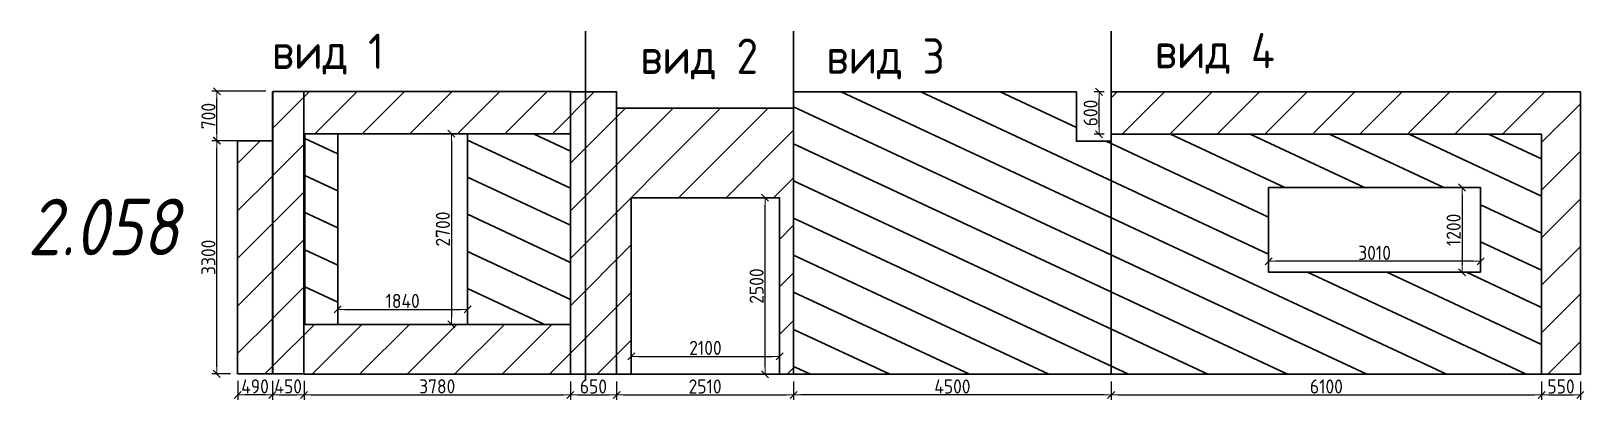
# Model space of a CAD drawing. Header units: millimetres. Extents: x -213536 to 1564669, y -45299 to 942238.
# Drawn here: x -85126 to -63119, y 154904 to 160126 of the extents above; entities that cross this region are included whole.
import ezdxf

# ---------------------------------------------------------------- set-up
doc = ezdxf.new("R2010")
doc.units = ezdxf.units.MM
doc.layers.add('1) мет уголки', color=6, linetype='Continuous')
doc.layers.add('1) серпянка', color=2, linetype='Continuous')
for name, color, linetype, lineweight in [('Марки помещений', 7, 'Continuous', 9), ('Основные линии', 7, 'Continuous', 30), ('Размеры', 7, 'Continuous', 15)]:
    doc.layers.add(name, color=color, linetype=linetype, lineweight=lineweight)
doc.styles.add('ISOCPEUR_I_2', font='isocpeui.ttf', dxfattribs={"width": 0.85, "height": 2.3})
doc.styles.add('СПДС', font='isocpeur.ttf', dxfattribs={"width": 0.9})
doc.dimstyles.new('Размера А3', dxfattribs={"dimtxt": 200, "dimasz": 100, "dimexe": 70, "dimexo": 100, "dimgap": 20, "dimtad": 1, "dimdec": 0, "dimrnd": 10, "dimzin": 0, "dimdsep": 46, "dimtxsty": 'СПДС', "dimblk": 'ARROWHEAD_6', "dimcen": 1, "dimclrd": 256, "dimclre": 256, "dimclrt": 256, "dimazin": 0, "dimtfac": 1, "dimtdec": 0, "dimtmove": 2, "dimatfit": 3, "dimfxl": 1, "dimtolj": 1, "dimtzin": 0, "dimarcsym": 0})

# ---------------------------------------------------------------- blocks, each defined once
blk = doc.blocks.new('ARROWHEAD_6')
at = {"color": 0, "linetype": 'Continuous'}
for p, q in [((0, 0), (-1, 0)), ((-0.5, -0.5), (0.5, 0.5))]:
    blk.add_line(p, q, dxfattribs=at)
blk = doc.blocks.new('*D903')
at = {"layer": 'Defpoints', "color": 0, "lineweight": 50, "transparency": 16777216}
for p in [(-81258, 155266), (-77482, 155266), (-77482, 154975)]:
    blk.add_point(p, dxfattribs=at)
at = {"layer": 'Размеры', "lineweight": -2, "transparency": 16777216}
for p, q in [((-81258, 155166), (-81258, 154905)), ((-77482, 155166), (-77482, 154905)), ((-81158, 154975), (-77582, 154975))]:
    blk.add_line(p, q, dxfattribs=at)
at = {"layer": 'Размеры', "lineweight": -2, "transparency": 16777216, "xscale": 100, "yscale": 100, "zscale": 100, "rotation": 180}
blk.add_blockref('ARROWHEAD_6', (-81258, 154975), dxfattribs=at)
at = {"layer": 'Размеры', "lineweight": -2, "transparency": 16777216, "xscale": 100, "yscale": 100, "zscale": 100}
blk.add_blockref('ARROWHEAD_6', (-77482, 154975), dxfattribs=at)
at = {"layer": 'Размеры', "lineweight": 25, "transparency": 16777216, "insert": (-79370, 155095), "char_height": 200, "attachment_point": 5, "style": 'СПДС'}
blk.add_mtext('\\A1;3780', dxfattribs=at)
blk = doc.blocks.new('*D904')
at = {"layer": 'Defpoints', "color": 0, "lineweight": 50, "transparency": 16777216}
for p in [(-81705, 155273), (-81258, 155273), (-81258, 154975)]:
    blk.add_point(p, dxfattribs=at)
at = {"layer": 'Размеры', "lineweight": -2, "transparency": 16777216}
for p, q in [((-81705, 155173), (-81705, 154905)), ((-81258, 155173), (-81258, 154905)), ((-81605, 154975), (-81358, 154975))]:
    blk.add_line(p, q, dxfattribs=at)
at = {"layer": 'Размеры', "lineweight": -2, "transparency": 16777216, "xscale": 100, "yscale": 100, "zscale": 100, "rotation": 180}
blk.add_blockref('ARROWHEAD_6', (-81705, 154975), dxfattribs=at)
at = {"layer": 'Размеры', "lineweight": -2, "transparency": 16777216, "xscale": 100, "yscale": 100, "zscale": 100}
blk.add_blockref('ARROWHEAD_6', (-81258, 154975), dxfattribs=at)
at = {"layer": 'Размеры', "lineweight": 25, "transparency": 16777216, "insert": (-81482, 155095), "char_height": 200, "attachment_point": 5, "style": 'СПДС'}
blk.add_mtext('\\A1;450', dxfattribs=at)
blk = doc.blocks.new('*D905')
at = {"layer": 'Defpoints', "color": 0, "lineweight": 50, "transparency": 16777216}
for p in [(-82198, 155273), (-81705, 155273), (-82198, 154975)]:
    blk.add_point(p, dxfattribs=at)
at = {"layer": 'Размеры', "lineweight": -2, "transparency": 16777216}
for p, q in [((-82198, 155173), (-82198, 154905)), ((-81705, 155173), (-81705, 154905)), ((-81805, 154975), (-82098, 154975))]:
    blk.add_line(p, q, dxfattribs=at)
at = {"layer": 'Размеры', "lineweight": -2, "transparency": 16777216, "xscale": 100, "yscale": 100, "zscale": 100, "rotation": 180}
blk.add_blockref('ARROWHEAD_6', (-82198, 154975), dxfattribs=at)
at = {"layer": 'Размеры', "lineweight": -2, "transparency": 16777216, "xscale": 100, "yscale": 100, "zscale": 100}
blk.add_blockref('ARROWHEAD_6', (-81705, 154975), dxfattribs=at)
at = {"layer": 'Размеры', "lineweight": 25, "transparency": 16777216, "insert": (-81952, 155095), "char_height": 200, "attachment_point": 5, "style": 'СПДС'}
blk.add_mtext('\\A1;490', dxfattribs=at)
blk = doc.blocks.new('*D906')
at = {"layer": 'Defpoints', "color": 0, "lineweight": 50, "transparency": 16777216}
for p in [(-78940, 158673), (-79170, 155973), (-78940, 155973)]:
    blk.add_point(p, dxfattribs=at)
at = {"layer": 'Размеры', "lineweight": -2, "transparency": 16777216}
for p, q in [((-79040, 158673), (-79240, 158673)), ((-79170, 158573), (-79170, 156073)), ((-79040, 155973), (-79240, 155973))]:
    blk.add_line(p, q, dxfattribs=at)
at = {"layer": 'Размеры', "lineweight": -2, "transparency": 16777216, "xscale": 100, "yscale": 100, "zscale": 100}
for p, rotation in [((-79170, 158673), 90), ((-79170, 155973), 270)]:
    blk.add_blockref('ARROWHEAD_6', p, dxfattribs=dict(at, rotation=rotation))
at = {"layer": 'Размеры', "lineweight": 25, "transparency": 16777216, "insert": (-79290, 157323), "char_height": 200, "attachment_point": 5, "rotation": 90, "style": 'СПДС'}
blk.add_mtext('\\A1;2700', dxfattribs=at)
blk = doc.blocks.new('*D907')
at = {"layer": 'Defpoints', "color": 0, "lineweight": 50, "transparency": 16777216}
for p in [(-78940, 156185), (-80780, 155973), (-78940, 155973)]:
    blk.add_point(p, dxfattribs=at)
at = {"layer": 'Размеры', "lineweight": -2, "transparency": 16777216}
for p, q in [((-80780, 156073), (-80780, 156255)), ((-78940, 156073), (-78940, 156255)), ((-80680, 156185), (-79040, 156185))]:
    blk.add_line(p, q, dxfattribs=at)
at = {"layer": 'Размеры', "lineweight": -2, "transparency": 16777216, "xscale": 100, "yscale": 100, "zscale": 100, "rotation": 180}
blk.add_blockref('ARROWHEAD_6', (-80780, 156185), dxfattribs=at)
at = {"layer": 'Размеры', "lineweight": -2, "transparency": 16777216, "xscale": 100, "yscale": 100, "zscale": 100}
blk.add_blockref('ARROWHEAD_6', (-78940, 156185), dxfattribs=at)
at = {"layer": 'Размеры', "lineweight": 25, "transparency": 16777216, "insert": (-79860, 156305), "char_height": 200, "attachment_point": 5, "style": 'СПДС'}
blk.add_mtext('\\A1;1840', dxfattribs=at)
blk = doc.blocks.new('*D908')
at = {"layer": 'Defpoints', "color": 0, "lineweight": 50, "transparency": 16777216}
for p in [(-77482, 155266), (-76829, 155266), (-76829, 154974)]:
    blk.add_point(p, dxfattribs=at)
at = {"layer": 'Размеры', "lineweight": -2, "transparency": 16777216}
for p, q in [((-77482, 155166), (-77482, 154904)), ((-76829, 155166), (-76829, 154904)), ((-77382, 154974), (-76929, 154974))]:
    blk.add_line(p, q, dxfattribs=at)
at = {"layer": 'Размеры', "lineweight": -2, "transparency": 16777216, "xscale": 100, "yscale": 100, "zscale": 100, "rotation": 180}
blk.add_blockref('ARROWHEAD_6', (-77482, 154974), dxfattribs=at)
at = {"layer": 'Размеры', "lineweight": -2, "transparency": 16777216, "xscale": 100, "yscale": 100, "zscale": 100}
blk.add_blockref('ARROWHEAD_6', (-76829, 154974), dxfattribs=at)
at = {"layer": 'Размеры', "lineweight": 25, "transparency": 16777216, "insert": (-77156, 155094), "char_height": 200, "attachment_point": 5, "style": 'СПДС'}
blk.add_mtext('\\A1;650', dxfattribs=at)
blk = doc.blocks.new('*D909')
at = {"layer": 'Defpoints', "color": 0, "lineweight": 50, "transparency": 16777216}
for p in [(-76829, 155266), (-74319, 155266), (-74319, 154974)]:
    blk.add_point(p, dxfattribs=at)
at = {"layer": 'Размеры', "lineweight": -2, "transparency": 16777216}
for p, q in [((-76829, 155166), (-76829, 154904)), ((-74319, 155166), (-74319, 154904)), ((-76729, 154974), (-74419, 154974))]:
    blk.add_line(p, q, dxfattribs=at)
at = {"layer": 'Размеры', "lineweight": -2, "transparency": 16777216, "xscale": 100, "yscale": 100, "zscale": 100, "rotation": 180}
blk.add_blockref('ARROWHEAD_6', (-76829, 154974), dxfattribs=at)
at = {"layer": 'Размеры', "lineweight": -2, "transparency": 16777216, "xscale": 100, "yscale": 100, "zscale": 100}
blk.add_blockref('ARROWHEAD_6', (-74319, 154974), dxfattribs=at)
at = {"layer": 'Размеры', "lineweight": 25, "transparency": 16777216, "insert": (-75574, 155094), "char_height": 200, "attachment_point": 5, "style": 'СПДС'}
blk.add_mtext('\\A1;2510', dxfattribs=at)
blk = doc.blocks.new('*D910')
at = {"layer": 'Defpoints', "color": 0, "lineweight": 50, "transparency": 16777216}
for p in [(-74519, 155520), (-76619, 155266), (-74519, 155266)]:
    blk.add_point(p, dxfattribs=at)
at = {"layer": 'Размеры', "lineweight": -2, "transparency": 16777216}
for p, q in [((-76619, 155366), (-76619, 155590)), ((-74519, 155366), (-74519, 155590)), ((-76519, 155520), (-74619, 155520))]:
    blk.add_line(p, q, dxfattribs=at)
at = {"layer": 'Размеры', "lineweight": -2, "transparency": 16777216, "xscale": 100, "yscale": 100, "zscale": 100, "rotation": 180}
blk.add_blockref('ARROWHEAD_6', (-76619, 155520), dxfattribs=at)
at = {"layer": 'Размеры', "lineweight": -2, "transparency": 16777216, "xscale": 100, "yscale": 100, "zscale": 100}
blk.add_blockref('ARROWHEAD_6', (-74519, 155520), dxfattribs=at)
at = {"layer": 'Размеры', "lineweight": 25, "transparency": 16777216, "insert": (-75569, 155640), "char_height": 200, "attachment_point": 5, "style": 'СПДС'}
blk.add_mtext('\\A1;2100', dxfattribs=at)
blk = doc.blocks.new('*D911')
at = {"layer": 'Defpoints', "color": 0, "lineweight": 50, "transparency": 16777216}
for p in [(-74724, 157766), (-74519, 157766), (-74519, 155266)]:
    blk.add_point(p, dxfattribs=at)
at = {"layer": 'Размеры', "lineweight": -2, "transparency": 16777216}
for p, q in [((-74619, 157766), (-74794, 157766)), ((-74724, 155366), (-74724, 157666)), ((-74619, 155266), (-74794, 155266))]:
    blk.add_line(p, q, dxfattribs=at)
at = {"layer": 'Размеры', "lineweight": -2, "transparency": 16777216, "xscale": 100, "yscale": 100, "zscale": 100}
for p, rotation in [((-74724, 157766), 90), ((-74724, 155266), 270)]:
    blk.add_blockref('ARROWHEAD_6', p, dxfattribs=dict(at, rotation=rotation))
at = {"layer": 'Размеры', "lineweight": 25, "transparency": 16777216, "insert": (-74844, 156516), "char_height": 200, "attachment_point": 5, "rotation": 90, "style": 'СПДС'}
blk.add_mtext('\\A1;2500', dxfattribs=at)
blk = doc.blocks.new('*D912')
at = {"layer": 'Defpoints', "color": 0, "lineweight": 50, "transparency": 16777216}
for p in [(-82494, 158573), (-82198, 158573), (-82198, 155273)]:
    blk.add_point(p, dxfattribs=at)
at = {"layer": 'Размеры', "lineweight": -2, "transparency": 16777216}
for p, q in [((-82298, 158573), (-82564, 158573)), ((-82494, 155373), (-82494, 158473)), ((-82298, 155273), (-82564, 155273))]:
    blk.add_line(p, q, dxfattribs=at)
at = {"layer": 'Размеры', "lineweight": -2, "transparency": 16777216, "xscale": 100, "yscale": 100, "zscale": 100}
for p, rotation in [((-82494, 158573), 90), ((-82494, 155273), 270)]:
    blk.add_blockref('ARROWHEAD_6', p, dxfattribs=dict(at, rotation=rotation))
at = {"layer": 'Размеры', "lineweight": 25, "transparency": 16777216, "insert": (-82614, 156923), "char_height": 200, "attachment_point": 5, "rotation": 90, "style": 'СПДС'}
blk.add_mtext('\\A1;3300', dxfattribs=at)
blk = doc.blocks.new('*D913')
at = {"layer": 'Defpoints', "color": 0, "lineweight": 50, "transparency": 16777216}
for p in [(-82493, 159273), (-81698, 159273), (-81705, 158573)]:
    blk.add_point(p, dxfattribs=at)
at = {"layer": 'Размеры', "lineweight": -2, "transparency": 16777216}
for p, q in [((-81798, 159273), (-82563, 159273)), ((-82493, 158673), (-82493, 159173)), ((-81805, 158573), (-82563, 158573))]:
    blk.add_line(p, q, dxfattribs=at)
at = {"layer": 'Размеры', "lineweight": -2, "transparency": 16777216, "xscale": 100, "yscale": 100, "zscale": 100}
for p, rotation in [((-82493, 159273), 90), ((-82493, 158573), 270)]:
    blk.add_blockref('ARROWHEAD_6', p, dxfattribs=dict(at, rotation=rotation))
at = {"layer": 'Размеры', "lineweight": 25, "transparency": 16777216, "insert": (-82613, 158923), "char_height": 200, "attachment_point": 5, "rotation": 90, "style": 'СПДС'}
blk.add_mtext('\\A1;700', dxfattribs=at)
blk = doc.blocks.new('*D914')
at = {"layer": 'Defpoints', "color": 0, "lineweight": 50, "transparency": 16777216}
for p in [(-74319, 155266), (-69819, 155266), (-74319, 154974)]:
    blk.add_point(p, dxfattribs=at)
at = {"layer": 'Размеры', "lineweight": -2, "transparency": 16777216}
for p, q in [((-74319, 155166), (-74319, 154904)), ((-69819, 155166), (-69819, 154904)), ((-69919, 154974), (-74219, 154974))]:
    blk.add_line(p, q, dxfattribs=at)
at = {"layer": 'Размеры', "lineweight": -2, "transparency": 16777216, "xscale": 100, "yscale": 100, "zscale": 100, "rotation": 180}
blk.add_blockref('ARROWHEAD_6', (-74319, 154974), dxfattribs=at)
at = {"layer": 'Размеры', "lineweight": -2, "transparency": 16777216, "xscale": 100, "yscale": 100, "zscale": 100}
blk.add_blockref('ARROWHEAD_6', (-69819, 154974), dxfattribs=at)
at = {"layer": 'Размеры', "lineweight": 25, "transparency": 16777216, "insert": (-72069, 155094), "char_height": 200, "attachment_point": 5, "style": 'СПДС'}
blk.add_mtext('\\A1;4500', dxfattribs=at)
blk = doc.blocks.new('*D915')
at = {"layer": 'Defpoints', "color": 0, "lineweight": 50, "transparency": 16777216}
for p in [(-69819, 155266), (-63719, 155266), (-63719, 154974)]:
    blk.add_point(p, dxfattribs=at)
at = {"layer": 'Размеры', "lineweight": -2, "transparency": 16777216}
for p, q in [((-69819, 155166), (-69819, 154904)), ((-63719, 155166), (-63719, 154904)), ((-69719, 154974), (-63819, 154974))]:
    blk.add_line(p, q, dxfattribs=at)
at = {"layer": 'Размеры', "lineweight": -2, "transparency": 16777216, "xscale": 100, "yscale": 100, "zscale": 100, "rotation": 180}
blk.add_blockref('ARROWHEAD_6', (-69819, 154974), dxfattribs=at)
at = {"layer": 'Размеры', "lineweight": -2, "transparency": 16777216, "xscale": 100, "yscale": 100, "zscale": 100}
blk.add_blockref('ARROWHEAD_6', (-63719, 154974), dxfattribs=at)
at = {"layer": 'Размеры', "lineweight": 25, "transparency": 16777216, "insert": (-66769, 155094), "char_height": 200, "attachment_point": 5, "style": 'СПДС'}
blk.add_mtext('\\A1;6100', dxfattribs=at)
blk = doc.blocks.new('*D916')
at = {"layer": 'Defpoints', "color": 0, "lineweight": 50, "transparency": 16777216}
for p in [(-63719, 155266), (-63169, 155266), (-63169, 154974)]:
    blk.add_point(p, dxfattribs=at)
at = {"layer": 'Размеры', "lineweight": -2, "transparency": 16777216}
for p, q in [((-63719, 155166), (-63719, 154904)), ((-63169, 155166), (-63169, 154904)), ((-63619, 154974), (-63269, 154974))]:
    blk.add_line(p, q, dxfattribs=at)
at = {"layer": 'Размеры', "lineweight": -2, "transparency": 16777216, "xscale": 100, "yscale": 100, "zscale": 100, "rotation": 180}
blk.add_blockref('ARROWHEAD_6', (-63719, 154974), dxfattribs=at)
at = {"layer": 'Размеры', "lineweight": -2, "transparency": 16777216, "xscale": 100, "yscale": 100, "zscale": 100}
blk.add_blockref('ARROWHEAD_6', (-63169, 154974), dxfattribs=at)
at = {"layer": 'Размеры', "lineweight": 25, "transparency": 16777216, "insert": (-63444, 155094), "char_height": 200, "attachment_point": 5, "style": 'СПДС'}
blk.add_mtext('\\A1;550', dxfattribs=at)
blk = doc.blocks.new('*D917')
at = {"layer": 'Defpoints', "color": 0, "lineweight": 50, "transparency": 16777216}
for p in [(-67589, 156866), (-67589, 156711), (-64583, 156711)]:
    blk.add_point(p, dxfattribs=at)
at = {"layer": 'Размеры', "lineweight": -2, "transparency": 16777216}
for p, q in [((-67589, 156811), (-67589, 156936)), ((-64583, 156811), (-64583, 156936)), ((-64683, 156866), (-67489, 156866))]:
    blk.add_line(p, q, dxfattribs=at)
at = {"layer": 'Размеры', "lineweight": -2, "transparency": 16777216, "xscale": 100, "yscale": 100, "zscale": 100, "rotation": 180}
blk.add_blockref('ARROWHEAD_6', (-67589, 156866), dxfattribs=at)
at = {"layer": 'Размеры', "lineweight": -2, "transparency": 16777216, "xscale": 100, "yscale": 100, "zscale": 100}
blk.add_blockref('ARROWHEAD_6', (-64583, 156866), dxfattribs=at)
at = {"layer": 'Размеры', "lineweight": 25, "transparency": 16777216, "insert": (-66086, 156986), "char_height": 200, "attachment_point": 5, "style": 'СПДС'}
blk.add_mtext('\\A1;3010', dxfattribs=at)
blk = doc.blocks.new('*D918')
at = {"layer": 'Defpoints', "color": 0, "lineweight": 50, "transparency": 16777216}
for p in [(-64583, 157911), (-64846, 156711), (-64583, 156711)]:
    blk.add_point(p, dxfattribs=at)
at = {"layer": 'Размеры', "lineweight": -2, "transparency": 16777216}
for p, q in [((-64683, 157911), (-64916, 157911)), ((-64846, 157811), (-64846, 156811)), ((-64683, 156711), (-64916, 156711))]:
    blk.add_line(p, q, dxfattribs=at)
at = {"layer": 'Размеры', "lineweight": -2, "transparency": 16777216, "xscale": 100, "yscale": 100, "zscale": 100}
for p, rotation in [((-64846, 157911), 90), ((-64846, 156711), 270)]:
    blk.add_blockref('ARROWHEAD_6', p, dxfattribs=dict(at, rotation=rotation))
at = {"layer": 'Размеры', "lineweight": 25, "transparency": 16777216, "insert": (-64966, 157311), "char_height": 200, "attachment_point": 5, "rotation": 90, "style": 'СПДС'}
blk.add_mtext('\\A1;1200', dxfattribs=at)
blk = doc.blocks.new('*D919')
at = {"layer": 'Defpoints', "color": 0, "lineweight": 50, "transparency": 16777216}
for p in [(-69991, 159266), (-69819, 159266), (-69819, 158666)]:
    blk.add_point(p, dxfattribs=at)
at = {"layer": 'Размеры', "lineweight": -2, "transparency": 16777216}
for p, q in [((-69919, 159266), (-70061, 159266)), ((-69991, 158766), (-69991, 159166)), ((-69919, 158666), (-70061, 158666))]:
    blk.add_line(p, q, dxfattribs=at)
at = {"layer": 'Размеры', "lineweight": -2, "transparency": 16777216, "xscale": 100, "yscale": 100, "zscale": 100}
for p, rotation in [((-69991, 159266), 90), ((-69991, 158666), 270)]:
    blk.add_blockref('ARROWHEAD_6', p, dxfattribs=dict(at, rotation=rotation))
at = {"layer": 'Размеры', "lineweight": 25, "transparency": 16777216, "insert": (-70111, 158966), "char_height": 200, "attachment_point": 5, "rotation": 90, "style": 'СПДС'}
blk.add_mtext('\\A1;600', dxfattribs=at)

msp = doc.modelspace()

# ---------------------------------------------------------------- hatches: boundary and pattern name
at = {"lineweight": 30}
h = msp.add_hatch(dxfattribs=at)
h.set_pattern_fill('ANSI31', color=2, scale=150)
h.set_pattern_definition([(45, (-115188.5, -30993.15), (-336.7596, 336.7596), [])])
h.paths.add_polyline_path([(-81704.9, 158572.7), (-82198.4, 158572.7), (-82198.4, 155272.7), (-81704.9, 155272.7)])
h.paths.add_polyline_path([(-81258.4, 159272.7), (-81698.4, 159272.7), (-81698.4, 155272.7), (-81258.4, 155272.7)])
h.paths.add_polyline_path([(-77481.8, 159272.7), (-81258.4, 159272.7), (-81258.4, 155266.2), (-77481.8, 155266.2), (-77481.8, 155972.7), (-81245.3, 155972.7), (-81245.3, 158672.7), (-77481.8, 158672.7)])
h.paths.add_polyline_path([(-77269.3, 159266.2), (-77481.8, 159266.2), (-77481.8, 155266.2), (-77269.3, 155266.2)])
h.paths.add_polyline_path([(-76829.3, 159036.2), (-76829.3, 159266.2), (-77269.3, 159266.2), (-77269.3, 155266.2), (-76829.3, 155266.2)])
h.paths.add_polyline_path([(-74319.3, 159036.2), (-76829.3, 159036.2), (-76829.3, 155266.2), (-76619.3, 155266.2), (-76619.3, 157766.2), (-74519.3, 157766.2), (-74519.3, 155266.2), (-74319.3, 155266.2)])
h.paths.add_polyline_path([(-63169.3, 159266.2), (-69819.3, 159266.2), (-69819.3, 158666.2), (-63719.3, 158666.2), (-63719.3, 155266.2), (-63169.3, 155266.2)])
h = msp.add_hatch(dxfattribs=at)
h.set_pattern_fill('ANSI31', color=4, scale=150, angle=110)
h.set_pattern_definition([(155, (-169743.74, 26463.73), (-201.272, -431.6291), [])])
h.paths.add_polyline_path([(-77481.8, 158672.7), (-78940.4, 158672.7), (-78940.4, 155972.7), (-77481.8, 155972.7)])
h.paths.add_polyline_path([(-80780.4, 158672.7), (-81245.3, 158672.7), (-81245.3, 155972.7), (-80780.4, 155972.7)])
h.paths.add_polyline_path([(-69819.3, 158566.2), (-70312.7, 158566.2), (-70312.7, 159266.2), (-74319.3, 159266.2), (-74319.3, 155266.2), (-69819.3, 155266.2)])
h.paths.add_polyline_path([(-63719.3, 158666.2), (-69819.3, 158666.2), (-69819.3, 155266.2), (-63719.3, 155266.2)])
h.paths.add_polyline_path([(-67589.2, 157910.6), (-64583.2, 157910.6), (-64583.2, 156710.6), (-67589.2, 156710.6)], flags=16)

# ---------------------------------------------------------------- linework, layer by layer
for points in [[(-77269.3, 159266.2), (-77269.3, 160126)], [(-74319.3, 159266.2), (-74319.3, 160126)], [(-69819.3, 159266.2), (-69819.3, 160126)]]:
    msp.add_lwpolyline(points, dxfattribs=at)
at = {"color": 152, "lineweight": 30, "true_color": 0x2776bb}
msp.add_lwpolyline([(-82198.4, 158572.7), (-81704.9, 158572.7), (-81704.9, 159272.7)], dxfattribs=at)
at = {"color": 2, "lineweight": 30}
for points in [[(-81698.4, 155272.7), (-81258.4, 155272.7), (-81258.4, 159272.7), (-81698.4, 159272.7)], [(-81258.4, 159272.7), (-81258.4, 155266.2), (-77481.8, 155266.2), (-77481.8, 159272.7)], [(-77481.8, 155266.2), (-77481.8, 159266.2), (-77269.3, 159266.2), (-77269.3, 155266.2)], [(-76829.3, 155266.2), (-77269.3, 155266.2), (-77269.3, 159266.2), (-76829.3, 159266.2)], [(-76829.3, 159036.2), (-74319.3, 159036.2), (-74319.3, 155266.2), (-76829.3, 155266.2)], [(-82198.4, 155272.7), (-82198.4, 158572.7), (-81704.9, 158572.7), (-81704.9, 155272.7)], [(-76619.3, 155266.2), (-74519.3, 155266.2), (-74519.3, 157766.2), (-76619.3, 157766.2)]]:
    msp.add_lwpolyline(points, close=True, dxfattribs=at)
at = {"color": 152, "lineweight": 30, "true_color": 0x2776bb}
for points in [[(-70312.7, 159266.2), (-70312.7, 158566.2), (-69819.3, 158566.2), (-69819.3, 155266.2), (-74319.3, 155266.2), (-74319.3, 159266.2)], [(-80780.4, 158672.7), (-78940.4, 158672.7), (-78940.4, 155972.7), (-80780.4, 155972.7)], [(-63719.3, 158666.2), (-69819.3, 158666.2), (-69819.3, 155266.2), (-63719.3, 155266.2)], [(-64583.2, 156710.6), (-67589.2, 156710.6), (-67589.2, 157910.6), (-64583.2, 157910.6)]]:
    msp.add_lwpolyline(points, close=True, dxfattribs=at)
at = {"color": 2, "lineweight": 30}
for points in [[(-63169.3, 158666.2), (-63169.3, 159266.2), (-69819.3, 159266.2), (-69819.3, 158666.2), (-63719.3, 158666.2)], [(-63719.3, 159266.2), (-63169.3, 159266.2), (-63169.3, 155266.2), (-63719.3, 155266.2), (-63719.3, 158666.2)]]:
    msp.add_lwpolyline(points, dxfattribs=at)
at = {"color": 18, "lineweight": 30, "true_color": 0x000000}
msp.add_lwpolyline([(-81245.3, 158672.7), (-77481.8, 158672.7), (-77481.8, 155972.7), (-81245.3, 155972.7)], close=True, dxfattribs=at)
at = {"layer": '1) мет уголки', "lineweight": 30}
for points in [[(-77269.3, 159266.2), (-77269.3, 155194.5)], [(-63169.3, 159266.2), (-63169.3, 155266.2)], [(-81704.9, 158572.7), (-81704.9, 155272.7)], [(-69819.3, 158566.2), (-69819.3, 155266.2)]]:
    msp.add_lwpolyline(points, dxfattribs=at)
at = {"layer": '1) серпянка', "lineweight": 30}
for points in [[(-81245.3, 158672.7), (-80780.4, 158672.7), (-80780.4, 155972.7), (-81245.3, 155972.7)], [(-77481.8, 155972.7), (-78940.4, 155972.7), (-78940.4, 158672.7), (-77481.8, 158672.7)], [(-69819.3, 158666.2), (-63719.3, 158666.2), (-63719.3, 155266.2)], [(-67589.2, 156710.6), (-67589.2, 157910.6), (-64583.2, 157910.6), (-64583.2, 156710.6)], [(-76619.3, 155266.2), (-76619.3, 157766.2), (-74519.3, 157766.2), (-74519.3, 155266.2)]]:
    msp.add_lwpolyline(points, dxfattribs=at)

# ---------------------------------------------------------------- texts
at = {"layer": 'Марки помещений', "insert": (-85175.3, 157752.3), "char_height": 800, "width": 3211.772, "attachment_point": 1, "style": 'ISOCPEUR_I_2'}
msp.add_mtext('2.058', dxfattribs=at)
at = {"layer": 'Основные линии', "char_height": 500, "attachment_point": 1, "style": 'СПДС'}
for s, insert in [('вид 1', (-81713.9, 160090.1)), ('вид 2', (-76493.6, 160020.5)), ('вид 3', (-73856.8, 160022.6)), ('вид 4', (-69201.6, 160099.6))]:
    msp.add_mtext_dynamic_manual_height_columns(s, width=3371.815, gutter_width=1678.4, heights=[0], dxfattribs=dict(at, insert=insert))

# ---------------------------------------------------------------- dimensions: what is measured, and where the dimension line sits
at = {"layer": 'Размеры', "lineweight": 25}
for base, p1, p2, picture, middle in [((-82493.2, 159272.7), (-81704.9, 158572.7), (-81698.4, 159272.7), '*D913', (-82613.2, 158922.7)), ((-69991.5, 159266.2), (-69819.3, 158666.2), (-69819.3, 159266.2), '*D919', (-70111.5, 158966.2)), ((-79170.1, 155972.7), (-78940.4, 158672.7), (-78940.4, 155972.7), '*D906', (-79290.1, 157322.7)), ((-82493.6, 158572.7), (-82198.4, 155272.7), (-82198.4, 158572.7), '*D912', (-82613.6, 156922.7)), ((-74724.4, 157766.2), (-74519.3, 155266.2), (-74519.3, 157766.2), '*D911', (-74844.4, 156516.2)), ((-64846, 156710.6), (-64583.2, 157910.6), (-64583.2, 156710.6), '*D918', (-64966, 157310.6))]:
    dim = msp.add_linear_dim(base=base, p1=p1, p2=p2, angle=90, dimstyle='Размера А3', dxfattribs=at)
    dim.commit()
    dim.dimension.update_dxf_attribs({"geometry": picture, "text_midpoint": middle})
for base, p1, p2, picture, middle in [((-67589.2, 156866.4), (-64583.2, 156710.6), (-67589.2, 156710.6), '*D917', (-66086.2, 156986.4)), ((-78940.4, 156185.2), (-80780.4, 155972.7), (-78940.4, 155972.7), '*D907', (-79860.4, 156305.2)), ((-74519.3, 155519.9), (-76619.3, 155266.2), (-74519.3, 155266.2), '*D910', (-75569.3, 155639.9)), ((-82198.3989, 154974.8726), (-81704.9478, 155272.7279), (-82198.3989, 155272.7279), '*D905', (-81951.6734, 155094.8726)), ((-81258.3989, 154974.8726), (-81704.9478, 155272.7279), (-81258.3989, 155272.7279), '*D904', (-81481.6734, 155094.8726)), ((-77481.8, 154974.9), (-81258.4, 155266.2), (-77481.8, 155266.2), '*D903', (-79370.1, 155094.9)), ((-76829.296, 154974.4926), (-77481.85, 155266.179), (-76829.296, 155266.179), '*D908', (-77155.573, 155094.4926)), ((-74319.3, 154974.1), (-76829.3, 155266.2), (-74319.3, 155266.2), '*D909', (-75574.3, 155094.1)), ((-74319.3, 154973.7), (-69819.3, 155266.2), (-74319.3, 155266.2), '*D914', (-72069.3, 155093.7)), ((-63719.3, 154974.1), (-69819.3, 155266.2), (-63719.3, 155266.2), '*D915', (-66769.3, 155094.1)), ((-63169.3, 154974.1), (-63719.3, 155266.2), (-63169.3, 155266.2), '*D916', (-63444.3, 155094.1))]:
    dim = msp.add_linear_dim(base=base, p1=p1, p2=p2, dimstyle='Размера А3', dxfattribs=at)
    dim.commit()
    dim.dimension.update_dxf_attribs({"geometry": picture, "text_midpoint": middle})

doc.saveas('drawing.dxf')
